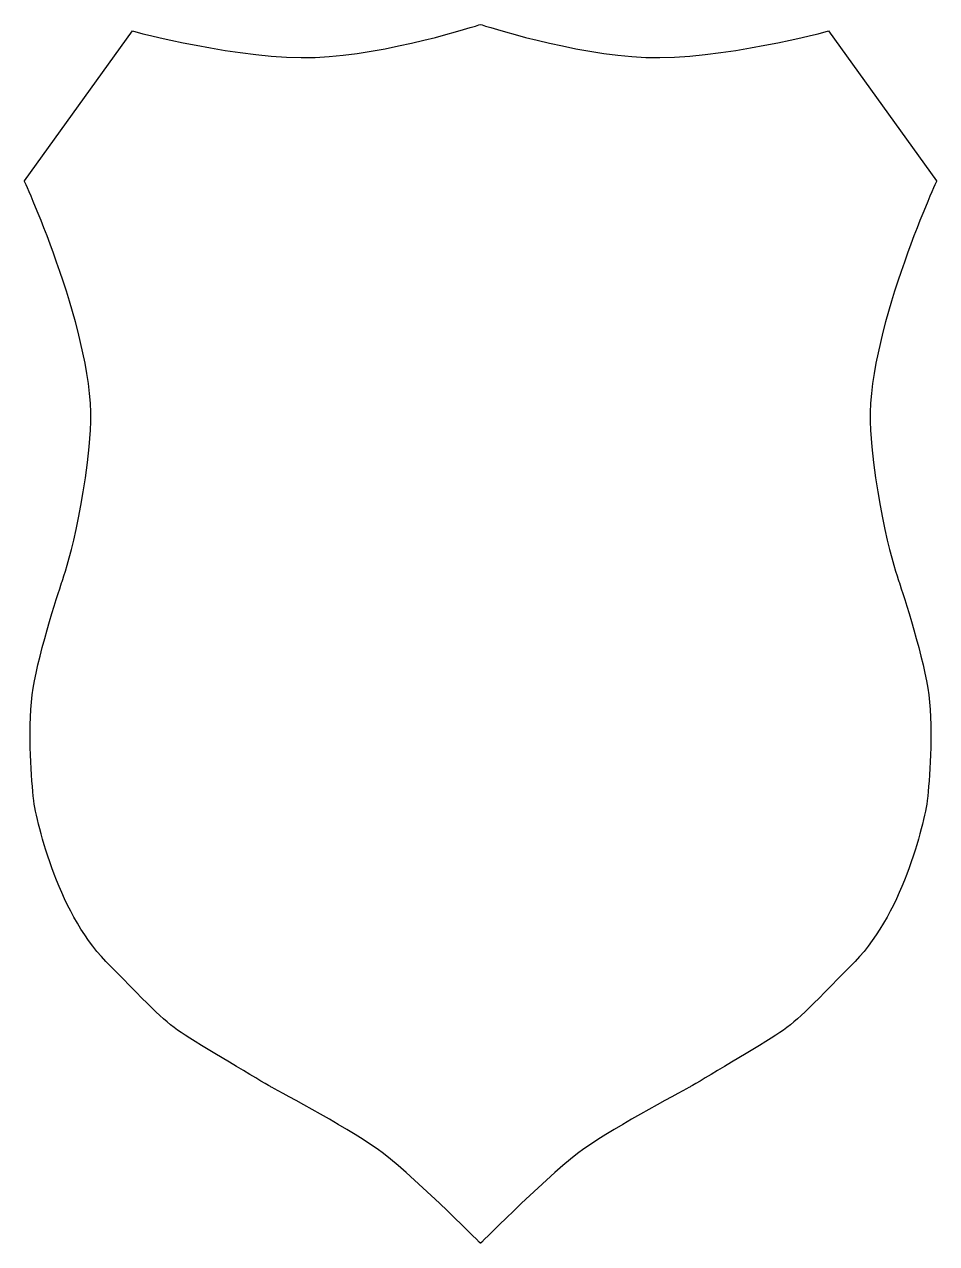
# Model space of a CAD drawing. Header units: centimetres. Extents: x -6.2 to 6.2, y -8.3 to 8.3.
import ezdxf

# ---------------------------------------------------------------- set-up
doc = ezdxf.new("R2010")
doc.units = ezdxf.units.CM
doc.header["$MEASUREMENT"] = 0
doc.layers.add('Camada 1', color=7, linetype='Continuous')

msp = doc.modelspace()

# ---------------------------------------------------------------- linework, layer by layer
at = {"layer": 'Camada 1'}
msp.add_open_spline([(5.72554, 0.70846), (5.72554, 0.70846), (5.42423, 1.55208), (5.33359, 2.78822), (5.33359, 2.78822), (5.24321, 4.02438), (6.23804, 6.19452), (6.23804, 6.19452), (6.23804, 6.19452), (6.23804, 6.19452), (4.76087, 8.24472), (4.76087, 8.24472), (4.76087, 8.24472), (4.76087, 8.24472), (3.26396, 7.8429), (2.259, 7.88261), (2.259, 7.88261), (1.27036, 7.9223), (0.04211, 8.32076), (0.0021, 8.33399), (0.0021, 8.33399), (0.0021, 8.33399), (0.0021, 8.33484), (0.0021, 8.33484), (0.0021, 8.33484), (0.0021, 8.33484), (-0.00015, 8.33484), (-0.00015, 8.33484), (-0.00015, 8.33484), (-0.00015, 8.33484), (-0.00184, 8.33484), (-0.00184, 8.33484), (-0.00184, 8.33484), (-0.00184, 8.33484), (-0.00184, 8.33399), (-0.00184, 8.33399), (-0.00184, 8.33399), (-0.04182, 8.32076), (-1.27036, 7.9223), (-2.259, 7.88261), (-2.259, 7.88261), (-3.26426, 7.84292), (-4.76087, 8.24472), (-4.76087, 8.24472), (-4.76087, 8.24472), (-4.76087, 8.24472), (-6.23804, 6.19452), (-6.23804, 6.19452), (-6.23804, 6.19452), (-6.23804, 6.19452), (-5.24321, 4.02438), (-5.33359, 2.78822), (-5.33359, 2.78822), (-5.42397, 1.55206), (-5.72554, 0.70846), (-5.72554, 0.70846), (-5.72554, 0.70846), (-5.72554, 0.70846), (-6.04177, -0.24105), (-6.11726, -0.7386), (-6.11726, -0.7386), (-6.19272, -1.23559), (-6.14766, -1.91393), (-6.11726, -2.2155), (-6.11726, -2.2155), (-6.08741, -2.51681), (-5.80077, -3.78334), (-5.12272, -4.47631), (-5.12272, -4.47631), (-4.44438, -5.16986), (-4.33879, -5.29009), (-4.0375, -5.48577), (-4.0375, -5.48577), (-3.73619, -5.68175), (-2.86188, -6.1948), (-2.86188, -6.1948), (-2.86188, -6.1948), (-2.86188, -6.1948), (-1.85691, -6.72727), (-1.41482, -7.03872), (-1.41482, -7.03872), (-0.98231, -7.34365), (-0.04182, -8.29062), (-0.00184, -8.33063), (-0.00184, -8.33063), (-0.00184, -8.33063), (-0.00184, -8.33484), (-0.00184, -8.33484), (-0.00184, -8.33484), (-0.00184, -8.33484), (-0.00015, -8.33317), (-0.00015, -8.33317), (-0.00015, -8.33317), (-0.00015, -8.33317), (0.0021, -8.33484), (0.0021, -8.33484), (0.0021, -8.33484), (0.0021, -8.33484), (0.0021, -8.33063), (0.0021, -8.33063), (0.0021, -8.33063), (0.04211, -8.29062), (0.9823, -7.34365), (1.41508, -7.03872), (1.41508, -7.03872), (1.85715, -6.72728), (2.86185, -6.1948), (2.86185, -6.1948), (2.86185, -6.1948), (2.86185, -6.1948), (3.73587, -5.68175), (4.03747, -5.48577), (4.03747, -5.48577), (4.33904, -5.29008), (4.44464, -5.16986), (5.12242, -4.47631), (5.12242, -4.47631), (5.80047, -3.78334), (6.08712, -2.51678), (6.11725, -2.2155), (6.11725, -2.2155), (6.14739, -1.91393), (6.19297, -1.23559), (6.11725, -0.7386), (6.11725, -0.7386), (6.04204, -0.24105), (5.72554, 0.70846), (5.72554, 0.70846)], degree=3, knots=[0, 0, 0, 0, 0.03030303, 0.03030303, 0.03030303, 0.03030303, 0.06060606, 0.06060606, 0.06060606, 0.06060606, 0.09090909, 0.09090909, 0.09090909, 0.09090909, 0.12121212, 0.12121212, 0.12121212, 0.12121212, 0.15151515, 0.15151515, 0.15151515, 0.15151515, 0.18181818, 0.18181818, 0.18181818, 0.18181818, 0.21212121, 0.21212121, 0.21212121, 0.21212121, 0.24242424, 0.24242424, 0.24242424, 0.24242424, 0.27272727, 0.27272727, 0.27272727, 0.27272727, 0.3030303, 0.3030303, 0.3030303, 0.3030303, 0.33333333, 0.33333333, 0.33333333, 0.33333333, 0.36363636, 0.36363636, 0.36363636, 0.36363636, 0.39393939, 0.39393939, 0.39393939, 0.39393939, 0.42424242, 0.42424242, 0.42424242, 0.42424242, 0.45454545, 0.45454545, 0.45454545, 0.45454545, 0.48484848, 0.48484848, 0.48484848, 0.48484848, 0.51515152, 0.51515152, 0.51515152, 0.51515152, 0.54545455, 0.54545455, 0.54545455, 0.54545455, 0.57575758, 0.57575758, 0.57575758, 0.57575758, 0.60606061, 0.60606061, 0.60606061, 0.60606061, 0.63636364, 0.63636364, 0.63636364, 0.63636364, 0.66666667, 0.66666667, 0.66666667, 0.66666667, 0.6969697, 0.6969697, 0.6969697, 0.6969697, 0.72727273, 0.72727273, 0.72727273, 0.72727273, 0.75757576, 0.75757576, 0.75757576, 0.75757576, 0.78787879, 0.78787879, 0.78787879, 0.78787879, 0.81818182, 0.81818182, 0.81818182, 0.81818182, 0.84848485, 0.84848485, 0.84848485, 0.84848485, 0.87878788, 0.87878788, 0.87878788, 0.87878788, 0.90909091, 0.90909091, 0.90909091, 0.90909091, 0.93939394, 0.93939394, 0.93939394, 0.93939394, 1, 1, 1, 1], dxfattribs=at)

doc.saveas('drawing.dxf')
